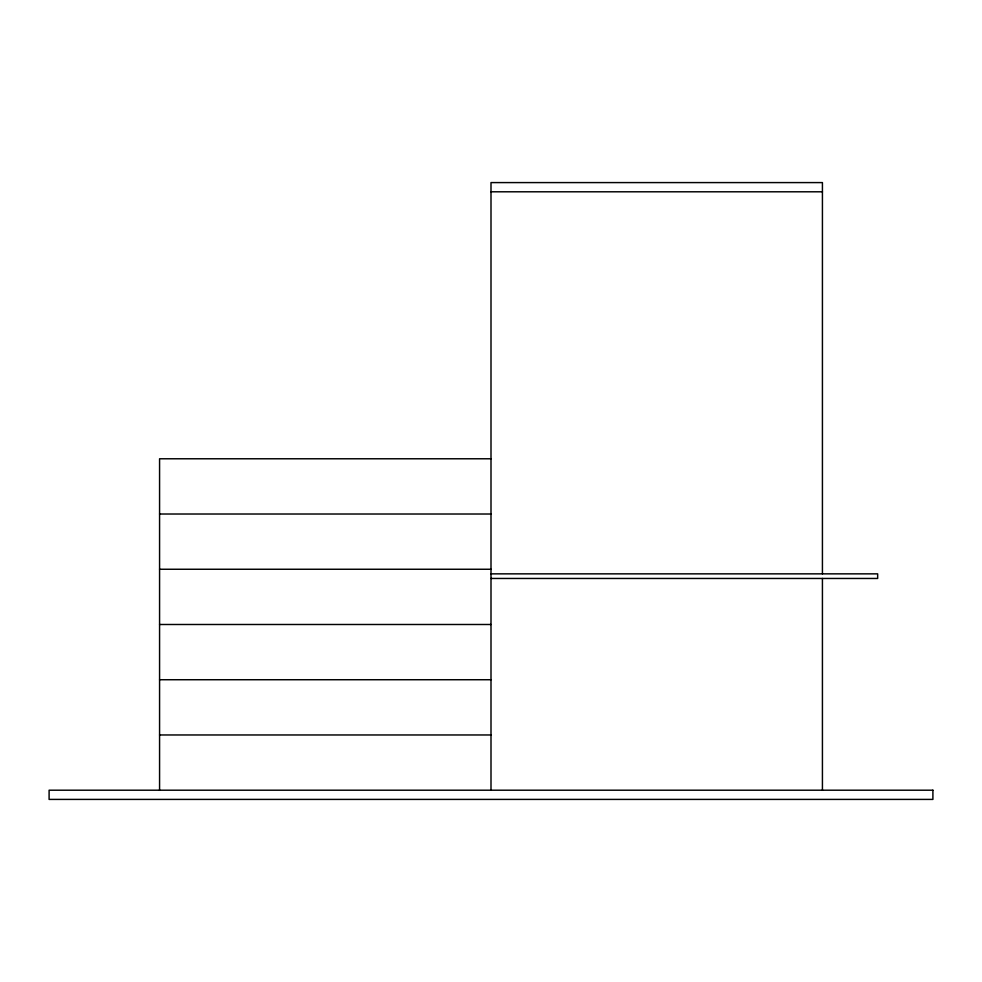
<?xml version="1.0" encoding="UTF-8"?>
<svg xmlns="http://www.w3.org/2000/svg" width="982" height="982" viewBox="0 0 982 982"><rect width="100%" height="100%" fill="white"/><g stroke="black" fill="none" stroke-linecap="round" stroke-linejoin="round"><path stroke-width="1.47" d="M491 191.797L822.425 191.797M491 458.778L159.575 458.778L159.575 790.203M159.575 514.016L491 514.016M159.575 569.253L491 569.253M491 573.856L877.663 573.856L877.663 578.459L491 578.459M159.575 624.491L491 624.491M159.575 679.728L491 679.728M159.575 734.966L491 734.966M822.425 573.856L822.425 182.591L491 182.591L491 790.203M822.425 578.459L822.425 790.203M932.9 790.203L49.1 790.203L49.1 799.409L932.9 799.409L932.9 790.203"/></g></svg>
